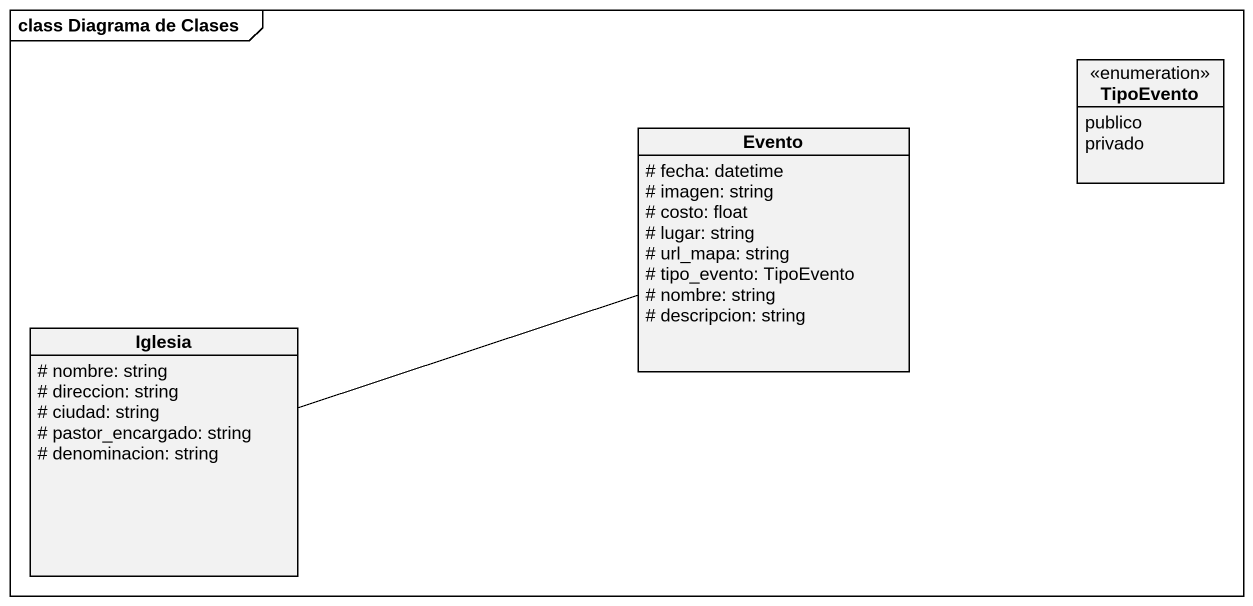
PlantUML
@startuml
mainframe class Diagrama de Clases
hide circle
hide empty members
skinparam classAttributeIconSize 0
enum TipoEvento {
  publico
  privado
}
class Evento {
  # fecha: datetime
  # imagen: string
  # costo: float
  # lugar: string
  # url_mapa: string
  # tipo_evento: TipoEvento
  # nombre: string
  # descripcion: string
}
class Iglesia {
  # nombre: string
  # direccion: string
  # ciudad: string
  # pastor_encargado: string
  # denominacion: string
}
Iglesia -right- Evento
@enduml
